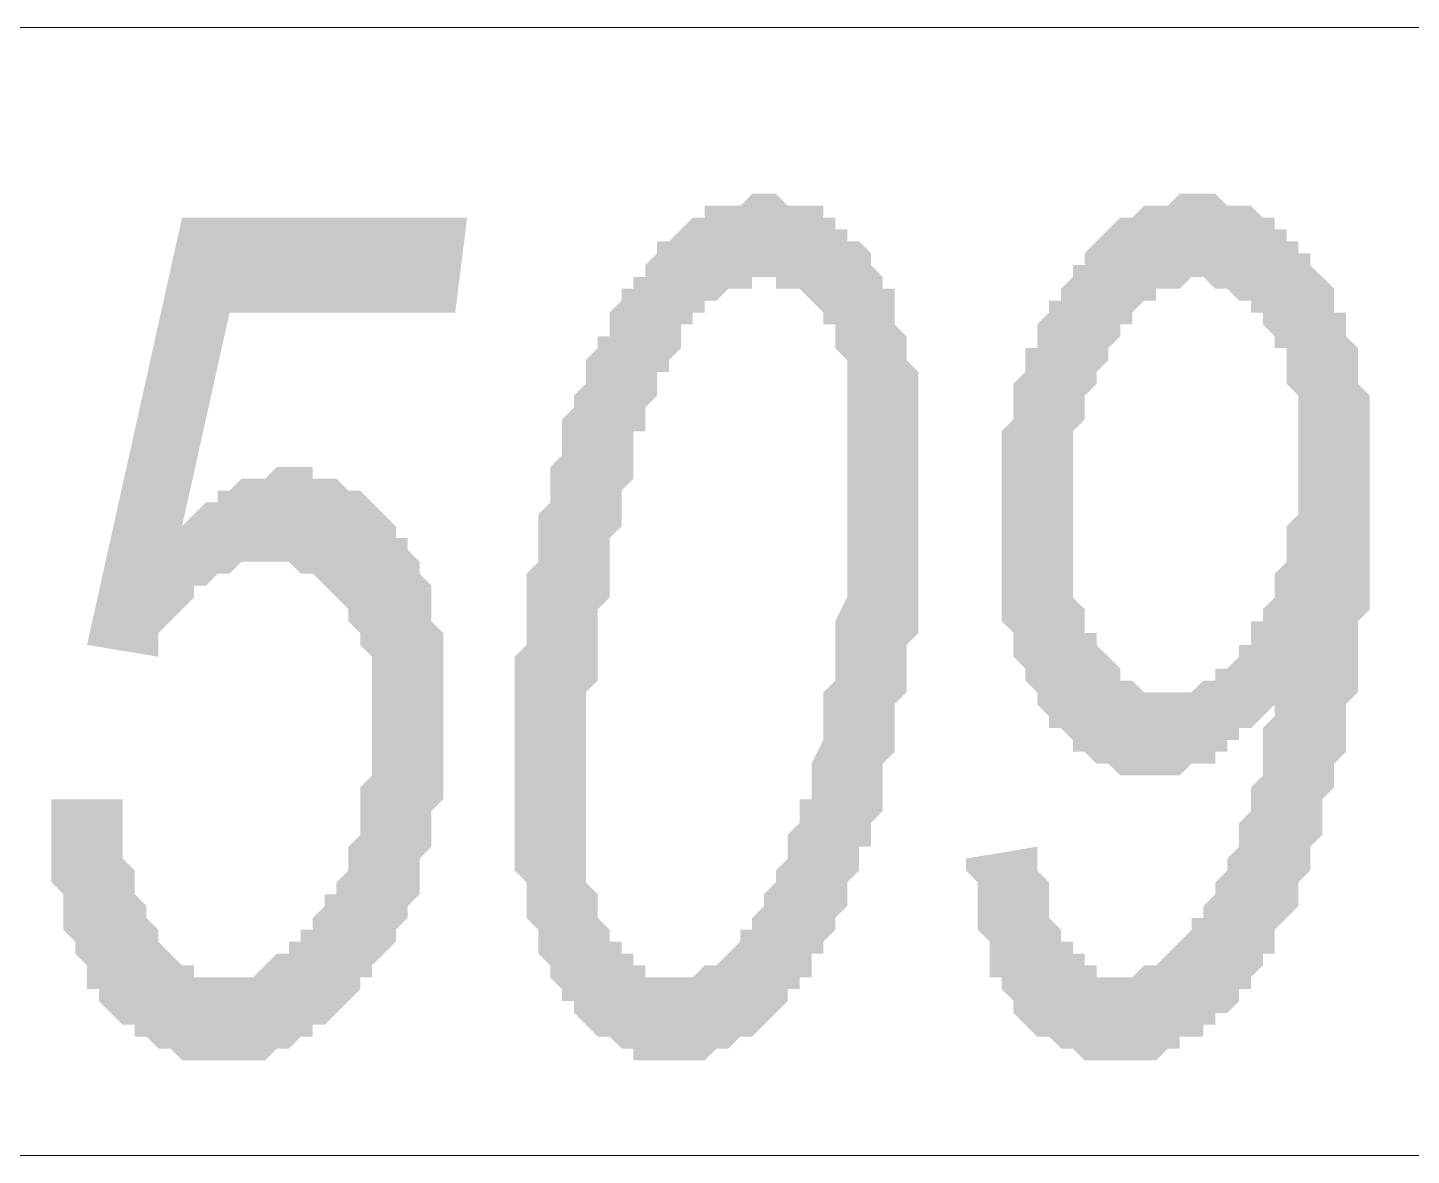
# Model space of a CAD drawing. Header units: millimetres. Extents: x 1372 to 666090, y 1285 to 31551.
# Drawn here: x 534118.6 to 534604.6, y 26181.1 to 26577.3 of the extents above; entities that cross this region are included whole.
import ezdxf

# ---------------------------------------------------------------- set-up
doc = ezdxf.new("R2010")
doc.units = ezdxf.units.MM
doc.layers.add('PDF _0', color=7, linetype='Continuous')
doc.layers.add('PDF _75-АЗ Штамп', color=7, linetype='Continuous')

msp = doc.modelspace()

# ---------------------------------------------------------------- hatches: boundary and pattern name
at = {"layer": 'PDF _75-АЗ Штамп', "transparency": 33554559}
h = msp.add_hatch(color=256, dxfattribs=at)
h.paths.add_polyline_path([(534289.64, 26318.71), (534289.64, 26318.71), (534289.64, 26322.88), (534289.64, 26327.05), (534289.64, 26331.22), (534289.64, 26335.39), (534289.64, 26339.56), (534289.64, 26343.74), (534289.64, 26347.91), (534289.64, 26352.08), (534289.64, 26356.25), (534293.81, 26360.42), (534293.81, 26364.59), (534293.81, 26368.76), (534293.81, 26372.93), (534293.81, 26377.11), (534293.81, 26381.28), (534293.81, 26385.45), (534297.98, 26389.62), (534297.98, 26393.79), (534297.98, 26397.96), (534297.98, 26402.13), (534297.98, 26406.3), (534302.15, 26410.47), (534302.15, 26414.65), (534302.15, 26418.82), (534302.15, 26422.99), (534306.32, 26427.16), (534306.32, 26431.33), (534306.32, 26435.5), (534306.32, 26439.67), (534310.49, 26443.84), (534310.49, 26443.84), (534310.49, 26448.02), (534314.66, 26452.19), (534314.66, 26456.36), (534314.66, 26456.36), (534314.66, 26460.53), (534318.83, 26464.7), (534318.83, 26468.87), (534323, 26468.87), (534323, 26473.04), (534323, 26477.21), (534327.18, 26481.38), (534327.18, 26485.56), (534331.35, 26485.56), (534331.35, 26489.73), (534335.52, 26489.73), (534335.52, 26493.9), (534335.52, 26493.9), (534339.69, 26498.07), (534339.69, 26502.24), (534343.86, 26502.24), (534348.03, 26506.41), (534348.03, 26506.41), (534352.2, 26510.58), (534352.2, 26510.58), (534356.37, 26510.58), (534356.37, 26514.75), (534360.55, 26514.75), (534364.72, 26514.75), (534364.72, 26514.75), (534368.89, 26514.75), (534373.06, 26518.93), (534373.06, 26518.93), (534377.23, 26518.93), (534381.4, 26518.93), (534381.4, 26518.93), (534385.57, 26514.75), (534389.74, 26514.75), (534389.74, 26514.75), (534393.91, 26514.75), (534398.09, 26514.75), (534398.09, 26510.58), (534402.26, 26510.58), (534402.26, 26506.41), (534406.43, 26506.41), (534406.43, 26502.24), (534410.6, 26502.24), (534414.77, 26498.07), (534414.77, 26493.9), (534414.77, 26493.9), (534418.94, 26489.73), (534418.94, 26485.56), (534423.11, 26485.56), (534423.11, 26481.38), (534423.11, 26477.21), (534423.11, 26473.04), (534427.28, 26468.87), (534427.28, 26468.87), (534427.28, 26464.7), (534427.28, 26460.53), (534431.46, 26456.36), (534431.46, 26452.19), (534431.46, 26448.02), (534431.46, 26443.84), (534431.46, 26439.67), (534431.46, 26435.5), (534431.46, 26431.33), (534431.46, 26427.16), (534431.46, 26418.82), (534431.46, 26418.82), (534431.46, 26414.65), (534431.46, 26410.47), (534431.46, 26406.3), (534431.46, 26402.13), (534431.46, 26397.96), (534431.46, 26393.79), (534431.46, 26389.62), (534431.46, 26385.45), (534431.46, 26381.28), (534431.46, 26377.11), (534431.46, 26372.93), (534431.46, 26368.76), (534431.46, 26364.59), (534427.28, 26360.42), (534427.28, 26356.25), (534427.28, 26352.08), (534427.28, 26347.91), (534427.28, 26347.91), (534427.28, 26343.74), (534423.11, 26339.56), (534423.11, 26335.39), (534423.11, 26331.22), (534423.11, 26327.05), (534423.11, 26322.88), (534423.11, 26322.88), (534418.94, 26318.71), (534418.94, 26314.54), (534418.94, 26306.2), (534418.94, 26302.02), (534414.77, 26297.85), (534414.77, 26293.68), (534414.77, 26289.51), (534410.6, 26289.51), (534410.6, 26285.34), (534410.6, 26281.17), (534406.43, 26277), (534406.43, 26272.83), (534406.43, 26268.65), (534402.26, 26264.48), (534402.26, 26264.48), (534402.26, 26260.31), (534398.09, 26256.14), (534398.09, 26251.97), (534393.91, 26251.97), (534393.91, 26247.8), (534393.91, 26243.63), (534389.74, 26243.63), (534389.74, 26239.46), (534385.57, 26239.46), (534385.57, 26235.29), (534381.4, 26231.11), (534381.4, 26231.11), (534377.23, 26226.94), (534377.23, 26226.94), (534373.06, 26222.77), (534368.89, 26222.77), (534368.89, 26222.77), (534364.72, 26218.6), (534364.72, 26218.6), (534360.55, 26218.6), (534356.37, 26214.43), (534356.37, 26214.43), (534352.2, 26214.43), (534348.03, 26214.43), (534348.03, 26214.43), (534343.86, 26214.43), (534339.69, 26214.43), (534339.69, 26214.43), (534335.52, 26214.43), (534331.35, 26214.43), (534331.35, 26218.6), (534327.18, 26218.6), (534327.18, 26218.6), (534323, 26222.77), (534318.83, 26222.77), (534318.83, 26222.77), (534314.66, 26226.94), (534314.66, 26226.94), (534310.49, 26231.11), (534310.49, 26235.29), (534306.32, 26235.29), (534306.32, 26239.46), (534302.15, 26243.63), (534302.15, 26247.8), (534302.15, 26247.8), (534297.98, 26251.97), (534297.98, 26256.14), (534297.98, 26260.31), (534297.98, 26260.31), (534293.81, 26264.48), (534293.81, 26268.65), (534293.81, 26272.83), (534293.81, 26277), (534289.64, 26281.17), (534289.64, 26285.34), (534289.64, 26289.51), (534289.64, 26293.68), (534289.64, 26297.85), (534289.64, 26302.02), (534289.64, 26306.2), (534289.64, 26310.37), (534289.64, 26314.54), (534289.64, 26318.71)], flags=0)
h.paths.add_polyline_path([(534314.66, 26306.2), (534314.66, 26302.02), (534314.66, 26297.85), (534314.66, 26293.68), (534314.66, 26289.51), (534314.66, 26285.34), (534314.66, 26281.17), (534314.66, 26277), (534318.83, 26272.83), (534318.83, 26268.65), (534318.83, 26268.65), (534318.83, 26264.48), (534323, 26260.31), (534323, 26256.14), (534327.18, 26256.14), (534327.18, 26251.97), (534331.35, 26251.97), (534331.35, 26247.8), (534335.52, 26247.8), (534335.52, 26243.63), (534339.69, 26243.63), (534343.86, 26243.63), (534343.86, 26243.63), (534343.86, 26243.63), (534348.03, 26243.63), (534352.2, 26243.63), (534352.2, 26243.63), (534356.37, 26247.8), (534360.55, 26247.8), (534360.55, 26247.8), (534364.72, 26251.97), (534364.72, 26251.97), (534368.89, 26256.14), (534368.89, 26260.31), (534373.06, 26260.31), (534373.06, 26264.48), (534373.06, 26264.48), (534377.23, 26268.65), (534377.23, 26268.65), (534377.23, 26272.83), (534381.4, 26277), (534381.4, 26281.17), (534381.4, 26281.17), (534385.57, 26285.34), (534385.57, 26289.51), (534385.57, 26293.68), (534389.74, 26297.85), (534389.74, 26302.02), (534389.74, 26306.2), (534393.91, 26306.2), (534393.91, 26310.37), (534393.91, 26314.54), (534393.91, 26318.71), (534398.09, 26327.05), (534398.09, 26331.22), (534398.09, 26335.39), (534398.09, 26339.56), (534398.09, 26343.74), (534402.26, 26347.91), (534402.26, 26352.08), (534402.26, 26356.25), (534402.26, 26360.42), (534402.26, 26364.59), (534402.26, 26368.76), (534406.43, 26377.11), (534406.43, 26381.28), (534406.43, 26385.45), (534406.43, 26389.62), (534406.43, 26393.79), (534406.43, 26397.96), (534406.43, 26397.96), (534406.43, 26402.13), (534406.43, 26406.3), (534406.43, 26410.47), (534406.43, 26414.65), (534406.43, 26418.82), (534406.43, 26422.99), (534406.43, 26422.99), (534406.43, 26427.16), (534406.43, 26431.33), (534406.43, 26439.67), (534406.43, 26443.84), (534406.43, 26448.02), (534406.43, 26452.19), (534406.43, 26456.36), (534406.43, 26460.53), (534406.43, 26460.53), (534402.26, 26464.7), (534402.26, 26468.87), (534402.26, 26473.04), (534398.09, 26473.04), (534398.09, 26477.21), (534393.91, 26481.38), (534393.91, 26481.38), (534389.74, 26485.56), (534389.74, 26485.56), (534385.57, 26485.56), (534381.4, 26485.56), (534381.4, 26489.73), (534377.23, 26489.73), (534377.23, 26489.73), (534373.06, 26489.73), (534373.06, 26485.56), (534368.89, 26485.56), (534364.72, 26485.56), (534364.72, 26485.56), (534360.55, 26481.38), (534356.37, 26481.38), (534356.37, 26477.21), (534352.2, 26477.21), (534352.2, 26473.04), (534348.03, 26473.04), (534348.03, 26468.87), (534348.03, 26464.7), (534343.86, 26460.53), (534343.86, 26456.36), (534339.69, 26456.36), (534339.69, 26452.19), (534339.69, 26448.02), (534339.69, 26448.02), (534335.52, 26443.84), (534335.52, 26439.67), (534335.52, 26435.5), (534331.35, 26435.5), (534331.35, 26431.33), (534331.35, 26427.16), (534331.35, 26422.99), (534331.35, 26418.82), (534327.18, 26414.65), (534327.18, 26410.47), (534327.18, 26406.3), (534327.18, 26402.13), (534323, 26397.96), (534323, 26393.79), (534323, 26389.62), (534323, 26381.28), (534323, 26377.11), (534318.83, 26372.93), (534318.83, 26368.76), (534318.83, 26364.59), (534318.83, 26360.42), (534318.83, 26352.08), (534318.83, 26347.91), (534314.66, 26343.74), (534314.66, 26339.56), (534314.66, 26335.39), (534314.66, 26331.22), (534314.66, 26327.05), (534314.66, 26327.05), (534314.66, 26322.88), (534314.66, 26318.71), (534314.66, 26314.54), (534314.66, 26310.37), (534314.66, 26306.2), (534314.66, 26306.2)], flags=0)
h = msp.add_hatch(color=256, dxfattribs=at)
h.paths.add_polyline_path([(534448.14, 26285.34), (534473.17, 26289.51), (534473.17, 26285.34), (534473.17, 26281.17), (534477.34, 26277), (534477.34, 26272.83), (534477.34, 26268.65), (534477.34, 26264.48), (534481.51, 26260.31), (534481.51, 26260.31), (534481.51, 26256.14), (534485.68, 26256.14), (534485.68, 26251.97), (534489.85, 26251.97), (534489.85, 26247.8), (534494.02, 26247.8), (534494.02, 26243.63), (534498.19, 26243.63), (534502.37, 26243.63), (534502.37, 26243.63), (534502.37, 26243.63), (534506.54, 26243.63), (534510.71, 26247.8), (534510.71, 26247.8), (534514.88, 26247.8), (534519.05, 26251.97), (534519.05, 26251.97), (534523.22, 26256.14), (534523.22, 26256.14), (534527.39, 26260.31), (534527.39, 26264.48), (534531.56, 26264.48), (534531.56, 26268.65), (534535.74, 26272.83), (534535.74, 26272.83), (534535.74, 26277), (534539.91, 26281.17), (534539.91, 26281.17), (534539.91, 26285.34), (534544.08, 26289.51), (534544.08, 26293.68), (534544.08, 26297.85), (534548.25, 26302.02), (534548.25, 26306.2), (534548.25, 26306.2), (534548.25, 26310.37), (534552.42, 26314.54), (534552.42, 26318.71), (534552.42, 26322.88), (534552.42, 26331.22), (534556.59, 26335.39), (534556.59, 26339.56), (534556.59, 26339.56), (534552.42, 26335.39), (534552.42, 26335.39), (534548.25, 26331.22), (534544.08, 26331.22), (534544.08, 26327.05), (534539.91, 26327.05), (534539.91, 26322.88), (534535.74, 26322.88), (534535.74, 26318.71), (534531.56, 26318.71), (534531.56, 26318.71), (534527.39, 26318.71), (534523.22, 26314.54), (534523.22, 26314.54), (534519.05, 26314.54), (534514.88, 26314.54), (534514.88, 26314.54), (534514.88, 26314.54), (534510.71, 26314.54), (534506.54, 26314.54), (534502.37, 26314.54), (534502.37, 26314.54), (534498.19, 26318.71), (534498.19, 26318.71), (534494.02, 26318.71), (534489.85, 26322.88), (534489.85, 26322.88), (534485.68, 26322.88), (534485.68, 26327.05), (534481.51, 26331.22), (534477.34, 26331.22), (534477.34, 26331.22), (534477.34, 26335.39), (534473.17, 26339.56), (534473.17, 26339.56), (534473.17, 26343.74), (534469, 26347.91), (534469, 26347.91), (534469, 26352.08), (534464.83, 26356.25), (534464.83, 26360.42), (534464.83, 26364.59), (534460.65, 26368.76), (534460.65, 26368.76), (534460.65, 26372.93), (534460.65, 26377.11), (534460.65, 26381.28), (534460.65, 26385.45), (534460.65, 26389.62), (534460.65, 26397.96), (534460.65, 26402.13), (534460.65, 26402.13), (534460.65, 26406.3), (534460.65, 26410.47), (534460.65, 26414.65), (534460.65, 26418.82), (534460.65, 26422.99), (534460.65, 26427.16), (534460.65, 26431.33), (534460.65, 26431.33), (534460.65, 26435.5), (534464.83, 26439.67), (534464.83, 26443.84), (534464.83, 26448.02), (534464.83, 26452.19), (534469, 26456.36), (534469, 26460.53), (534469, 26464.7), (534473.17, 26464.7), (534473.17, 26468.87), (534473.17, 26473.04), (534477.34, 26477.21), (534477.34, 26481.38), (534481.51, 26481.38), (534481.51, 26485.56), (534481.51, 26485.56), (534485.68, 26489.73), (534485.68, 26493.9), (534489.85, 26493.9), (534489.85, 26498.07), (534494.02, 26502.24), (534494.02, 26502.24), (534498.19, 26506.41), (534498.19, 26506.41), (534502.37, 26510.58), (534506.54, 26510.58), (534506.54, 26510.58), (534510.71, 26514.75), (534510.71, 26514.75), (534514.88, 26514.75), (534519.05, 26514.75), (534519.05, 26514.75), (534523.22, 26518.93), (534527.39, 26518.93), (534527.39, 26518.93), (534531.56, 26518.93), (534531.56, 26518.93), (534535.74, 26518.93), (534539.91, 26514.75), (534539.91, 26514.75), (534544.08, 26514.75), (534548.25, 26514.75), (534548.25, 26514.75), (534552.42, 26510.58), (534556.59, 26510.58), (534556.59, 26506.41), (534560.76, 26506.41), (534560.76, 26502.24), (534564.93, 26502.24), (534564.93, 26498.07), (534569.1, 26498.07), (534569.1, 26493.9), (534573.28, 26489.73), (534573.28, 26489.73), (534573.28, 26489.73), (534577.45, 26485.56), (534577.45, 26481.38), (534577.45, 26477.21), (534581.62, 26477.21), (534581.62, 26473.04), (534581.62, 26468.87), (534585.79, 26464.7), (534585.79, 26460.53), (534585.79, 26456.36), (534585.79, 26456.36), (534585.79, 26452.19), (534589.96, 26448.02), (534589.96, 26443.84), (534589.96, 26439.67), (534589.96, 26435.5), (534589.96, 26431.33), (534589.96, 26422.99), (534589.96, 26418.82), (534589.96, 26414.65), (534589.96, 26414.65), (534589.96, 26410.47), (534589.96, 26406.3), (534589.96, 26402.13), (534589.96, 26397.96), (534589.96, 26393.79), (534589.96, 26389.62), (534589.96, 26385.45), (534589.96, 26381.28), (534589.96, 26377.11), (534589.96, 26372.93), (534585.79, 26368.76), (534585.79, 26364.59), (534585.79, 26360.42), (534585.79, 26356.25), (534585.79, 26352.08), (534585.79, 26347.91), (534585.79, 26343.74), (534581.62, 26339.56), (534581.62, 26335.39), (534581.62, 26331.22), (534581.62, 26327.05), (534581.62, 26322.88), (534577.45, 26318.71), (534577.45, 26318.71), (534577.45, 26314.54), (534577.45, 26310.37), (534573.28, 26306.2), (534573.28, 26297.85), (534573.28, 26293.68), (534573.28, 26293.68), (534569.1, 26289.51), (534569.1, 26285.34), (534569.1, 26281.17), (534564.93, 26277), (534564.93, 26272.83), (534564.93, 26268.65), (534560.76, 26264.48), (534560.76, 26264.48), (534556.59, 26260.31), (534556.59, 26256.14), (534556.59, 26251.97), (534552.42, 26251.97), (534552.42, 26247.8), (534548.25, 26243.63), (534548.25, 26243.63), (534548.25, 26239.46), (534544.08, 26239.46), (534544.08, 26235.29), (534544.08, 26235.29), (534539.91, 26231.11), (534535.74, 26231.11), (534535.74, 26226.94), (534531.56, 26226.94), (534531.56, 26222.77), (534527.39, 26222.77), (534523.22, 26222.77), (534523.22, 26218.6), (534519.05, 26218.6), (534519.05, 26218.6), (534514.88, 26214.43), (534510.71, 26214.43), (534510.71, 26214.43), (534506.54, 26214.43), (534502.37, 26214.43), (534502.37, 26214.43), (534498.19, 26214.43), (534498.19, 26214.43), (534494.02, 26214.43), (534489.85, 26214.43), (534489.85, 26214.43), (534485.68, 26218.6), (534481.51, 26218.6), (534481.51, 26218.6), (534477.34, 26222.77), (534477.34, 26222.77), (534473.17, 26222.77), (534469, 26226.94), (534469, 26226.94), (534464.83, 26231.11), (534464.83, 26235.29), (534464.83, 26235.29), (534460.65, 26239.46), (534460.65, 26243.63), (534456.48, 26243.63), (534456.48, 26247.8), (534456.48, 26251.97), (534456.48, 26256.14), (534452.31, 26260.31), (534452.31, 26264.48), (534452.31, 26268.65), (534452.31, 26272.83), (534452.31, 26277), (534448.14, 26281.17), (534448.14, 26285.34), (534448.14, 26285.34)], flags=0)
h.paths.add_polyline_path([(534485.68, 26406.3), (534485.68, 26402.13), (534485.68, 26393.79), (534485.68, 26389.62), (534485.68, 26385.45), (534485.68, 26381.28), (534485.68, 26381.28), (534485.68, 26377.11), (534489.85, 26372.93), (534489.85, 26368.76), (534489.85, 26364.59), (534494.02, 26364.59), (534494.02, 26360.42), (534498.19, 26356.25), (534498.19, 26356.25), (534502.37, 26352.08), (534502.37, 26347.91), (534506.54, 26347.91), (534506.54, 26347.91), (534510.71, 26343.74), (534514.88, 26343.74), (534514.88, 26343.74), (534519.05, 26343.74), (534519.05, 26343.74), (534523.22, 26343.74), (534523.22, 26343.74), (534527.39, 26343.74), (534531.56, 26347.91), (534531.56, 26347.91), (534535.74, 26347.91), (534535.74, 26352.08), (534539.91, 26352.08), (534544.08, 26356.25), (534544.08, 26360.42), (534548.25, 26360.42), (534548.25, 26364.59), (534548.25, 26368.76), (534552.42, 26368.76), (534552.42, 26372.93), (534556.59, 26377.11), (534556.59, 26381.28), (534556.59, 26385.45), (534560.76, 26389.62), (534560.76, 26393.79), (534560.76, 26397.96), (534560.76, 26402.13), (534564.93, 26406.3), (534564.93, 26406.3), (534564.93, 26410.47), (534564.93, 26414.65), (534564.93, 26418.82), (534564.93, 26422.99), (534564.93, 26427.16), (534564.93, 26431.33), (534564.93, 26435.5), (534564.93, 26439.67), (534564.93, 26443.84), (534564.93, 26448.02), (534560.76, 26452.19), (534560.76, 26456.36), (534560.76, 26460.53), (534560.76, 26464.7), (534556.59, 26464.7), (534556.59, 26468.87), (534552.42, 26473.04), (534552.42, 26477.21), (534548.25, 26477.21), (534548.25, 26481.38), (534548.25, 26481.38), (534544.08, 26481.38), (534539.91, 26485.56), (534539.91, 26485.56), (534535.74, 26485.56), (534531.56, 26489.73), (534531.56, 26489.73), (534531.56, 26489.73), (534527.39, 26489.73), (534523.22, 26485.56), (534523.22, 26485.56), (534519.05, 26485.56), (534514.88, 26485.56), (534514.88, 26481.38), (534514.88, 26481.38), (534510.71, 26481.38), (534506.54, 26477.21), (534506.54, 26473.04), (534502.37, 26473.04), (534502.37, 26468.87), (534498.19, 26464.7), (534498.19, 26464.7), (534498.19, 26464.7), (534498.19, 26460.53), (534494.02, 26456.36), (534494.02, 26452.19), (534489.85, 26448.02), (534489.85, 26443.84), (534489.85, 26439.67), (534489.85, 26439.67), (534485.68, 26435.5), (534485.68, 26431.33), (534485.68, 26422.99), (534485.68, 26418.82), (534485.68, 26414.65), (534485.68, 26414.65), (534485.68, 26410.47), (534485.68, 26406.3), (534485.68, 26406.3)], flags=0)
msp.add_hatch(color=256, dxfattribs=at).paths.add_polyline_path([(534126.96, 26306.2), (534151.99, 26306.2), (534151.99, 26302.02), (534151.99, 26297.85), (534151.99, 26297.85), (534151.99, 26293.68), (534151.99, 26289.51), (534151.99, 26285.34), (534156.16, 26281.17), (534156.16, 26277), (534156.16, 26272.83), (534156.16, 26272.83), (534160.33, 26268.65), (534160.33, 26264.48), (534164.5, 26260.31), (534164.5, 26256.14), (534164.5, 26256.14), (534168.67, 26251.97), (534168.67, 26251.97), (534172.84, 26247.8), (534177.01, 26247.8), (534177.01, 26243.63), (534181.18, 26243.63), (534185.36, 26243.63), (534185.36, 26243.63), (534189.53, 26243.63), (534189.53, 26243.63), (534193.7, 26243.63), (534197.87, 26243.63), (534197.87, 26243.63), (534202.04, 26247.8), (534202.04, 26247.8), (534206.21, 26251.97), (534210.38, 26251.97), (534210.38, 26256.14), (534210.38, 26256.14), (534214.55, 26256.14), (534214.55, 26260.31), (534218.73, 26260.31), (534218.73, 26264.48), (534222.9, 26268.65), (534222.9, 26272.83), (534227.07, 26272.83), (534227.07, 26277), (534231.24, 26281.17), (534231.24, 26285.34), (534231.24, 26289.51), (534231.24, 26289.51), (534235.41, 26293.68), (534235.41, 26297.85), (534235.41, 26302.02), (534235.41, 26306.2), (534235.41, 26310.37), (534239.58, 26314.54), (534239.58, 26318.71), (534239.58, 26322.88), (534239.58, 26327.05), (534239.58, 26327.05), (534239.58, 26331.22), (534239.58, 26335.39), (534239.58, 26339.56), (534239.58, 26343.74), (534239.58, 26347.91), (534239.58, 26352.08), (534239.58, 26356.25), (534235.41, 26360.42), (534235.41, 26360.42), (534235.41, 26364.59), (534231.24, 26368.76), (534231.24, 26372.93), (534231.24, 26372.93), (534227.07, 26377.11), (534227.07, 26377.11), (534222.9, 26381.28), (534222.9, 26381.28), (534218.73, 26385.45), (534214.55, 26385.45), (534214.55, 26385.45), (534210.38, 26389.62), (534206.21, 26389.62), (534206.21, 26389.62), (534202.04, 26389.62), (534197.87, 26389.62), (534197.87, 26389.62), (534193.7, 26389.62), (534189.53, 26385.45), (534189.53, 26385.45), (534185.36, 26385.45), (534181.18, 26381.28), (534181.18, 26381.28), (534177.01, 26381.28), (534177.01, 26377.11), (534172.84, 26372.93), (534172.84, 26372.93), (534168.67, 26368.76), (534168.67, 26368.76), (534164.5, 26364.59), (534164.5, 26360.42), (534164.5, 26356.25), (534139.47, 26360.42), (534172.84, 26510.58), (534272.95, 26510.58), (534268.78, 26477.21), (534189.53, 26477.21), (534172.84, 26402.13), (534177.01, 26406.3), (534177.01, 26406.3), (534181.18, 26410.47), (534185.36, 26410.47), (534185.36, 26414.65), (534189.53, 26414.65), (534189.53, 26414.65), (534193.7, 26418.82), (534193.7, 26418.82), (534197.87, 26418.82), (534202.04, 26418.82), (534202.04, 26418.82), (534206.21, 26422.99), (534210.38, 26422.99), (534210.38, 26422.99), (534214.55, 26422.99), (534218.73, 26422.99), (534218.73, 26418.82), (534222.9, 26418.82), (534227.07, 26418.82), (534227.07, 26418.82), (534231.24, 26414.65), (534231.24, 26414.65), (534235.41, 26414.65), (534239.58, 26410.47), (534239.58, 26410.47), (534243.75, 26406.3), (534243.75, 26406.3), (534247.92, 26402.13), (534247.92, 26397.96), (534247.92, 26397.96), (534252.09, 26397.96), (534252.09, 26393.79), (534256.27, 26389.62), (534256.27, 26385.45), (534256.27, 26385.45), (534260.44, 26381.28), (534260.44, 26377.11), (534260.44, 26372.93), (534260.44, 26368.76), (534264.61, 26364.59), (534264.61, 26360.42), (534264.61, 26356.25), (534264.61, 26352.08), (534264.61, 26347.91), (534264.61, 26343.74), (534264.61, 26339.56), (534264.61, 26335.39), (534264.61, 26331.22), (534264.61, 26327.05), (534264.61, 26322.88), (534264.61, 26318.71), (534264.61, 26314.54), (534264.61, 26310.37), (534264.61, 26306.2), (534264.61, 26306.2), (534260.44, 26302.02), (534260.44, 26297.85), (534260.44, 26293.68), (534260.44, 26289.51), (534256.27, 26285.34), (534256.27, 26281.17), (534256.27, 26277), (534256.27, 26272.83), (534252.09, 26268.65), (534252.09, 26268.65), (534252.09, 26264.48), (534247.92, 26260.31), (534247.92, 26256.14), (534243.75, 26251.97), (534243.75, 26251.97), (534239.58, 26247.8), (534239.58, 26243.63), (534235.41, 26243.63), (534235.41, 26239.46), (534231.24, 26235.29), (534231.24, 26235.29), (534227.07, 26231.11), (534227.07, 26231.11), (534222.9, 26226.94), (534218.73, 26226.94), (534218.73, 26222.77), (534214.55, 26222.77), (534214.55, 26222.77), (534210.38, 26218.6), (534206.21, 26218.6), (534206.21, 26218.6), (534202.04, 26214.43), (534197.87, 26214.43), (534197.87, 26214.43), (534193.7, 26214.43), (534189.53, 26214.43), (534189.53, 26214.43), (534185.36, 26214.43), (534181.18, 26214.43), (534181.18, 26214.43), (534177.01, 26214.43), (534172.84, 26214.43), (534172.84, 26214.43), (534168.67, 26218.6), (534164.5, 26218.6), (534164.5, 26218.6), (534160.33, 26222.77), (534160.33, 26222.77), (534156.16, 26222.77), (534156.16, 26226.94), (534151.99, 26226.94), (534147.82, 26231.11), (534147.82, 26231.11), (534143.64, 26235.29), (534143.64, 26239.46), (534139.47, 26239.46), (534139.47, 26243.63), (534139.47, 26247.8), (534135.3, 26251.97), (534135.3, 26256.14), (534135.3, 26256.14), (534131.13, 26260.31), (534131.13, 26264.48), (534131.13, 26268.65), (534131.13, 26272.83), (534126.96, 26277), (534126.96, 26281.17), (534126.96, 26285.34), (534126.96, 26289.51), (534126.96, 26293.68), (534126.96, 26297.85), (534126.96, 26297.85), (534126.96, 26302.02), (534126.96, 26306.2)])

# ---------------------------------------------------------------- linework, layer by layer
at = {"layer": 'PDF _0', "lineweight": 18}
msp.add_lwpolyline([(541355.61, 26577.32), (523039.97, 26577.32)], close=True, dxfattribs=at)
at = {"layer": 'PDF _0', "lineweight": 9}
msp.add_lwpolyline([(530756.65, 26181.06), (535115.53, 26181.06)], dxfattribs=at)

doc.saveas('drawing.dxf')
